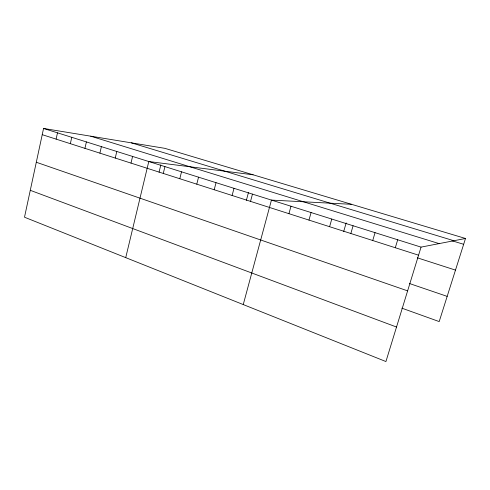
<?xml version="1.0" encoding="UTF-8"?>
<svg xmlns="http://www.w3.org/2000/svg" width="490" height="490" viewBox="0 0 490 490"><rect width="100%" height="100%" fill="white"/><g stroke="black" fill="none" stroke-linecap="round" stroke-linejoin="round"><path stroke-width="0.73" d="M465.5 238.477L164.854 148.335L43.561 128.454L24.5 217.217L385.924 361.547L421.051 247.119L465.5 238.477L439.193 321.581L401.861 308.161M56.117 139.123L57.489 132.827M70.352 143.68L71.761 137.316M84.942 148.354L86.387 141.916M99.905 153.143L101.393 146.633M115.254 158.062L116.785 151.471M131.001 163.103L132.576 156.433M125.728 257.636L148.788 161.529L253.122 174.801M159.054 172.211L160.836 164.873M163.274 173.442L164.94 166.606M179.806 178.734L181.521 171.819M196.778 184.167L198.542 177.172M214.21 189.753L216.029 182.666M232.119 195.486L233.993 188.313M246.372 200.349L248.497 192.313M250.531 201.384L252.454 194.12M243.248 304.572L271.448 200.092L351.532 204.306M288.935 213.677L290.98 206.229M308.97 220.096L311.077 212.55M329.599 226.699L331.773 219.055M343.643 231.672L346.173 222.901M350.84 233.503L353.088 225.755M372.731 240.51L375.052 232.658M395.301 247.738L397.696 239.775M131.387 142.847L453.869 240.737M452.105 240.786L463.656 244.296M90.742 136.189L439.113 243.61M43.561 128.454L421.051 247.119M42.226 134.677L418.57 255.192M417.315 257.807L455.486 270.106M409.426 283.508L447.174 296.377M36.303 162.251L407.619 290.87M30.276 190.316L396.52 327.026"/></g></svg>
